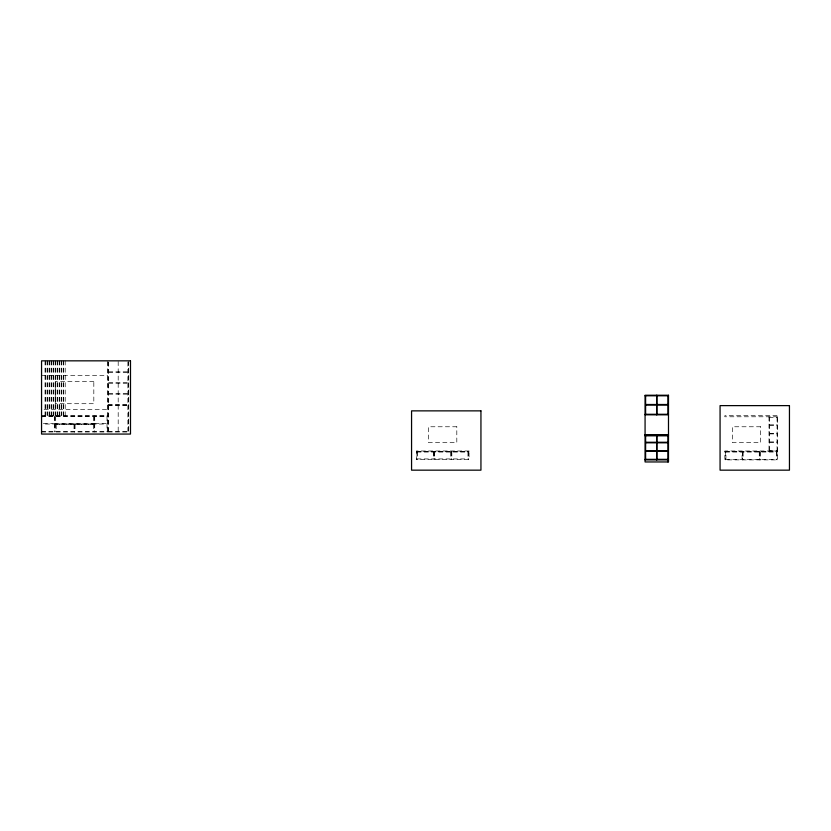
<?xml version="1.0" encoding="UTF-8"?>
<svg xmlns="http://www.w3.org/2000/svg" width="831" height="831" viewBox="0 0 831 831"><rect width="100%" height="100%" fill="white"/><g stroke="black" fill="none" stroke-linecap="round" stroke-linejoin="round"><path stroke-width="0.62" stroke-dasharray="4.16 3.12" d="M108.612 371.81L127.881 371.81M108.612 372.34L127.881 372.34M41.55 375.539L107.542 375.539M108.612 382.717L127.881 382.717M108.612 383.247L127.881 383.247M108.612 393.624L127.881 393.624M108.612 394.164L127.881 394.164M108.082 404.541L128.421 404.541M108.082 405.071L128.421 405.071M108.082 405.601L128.421 405.601M44.136 409.641L107.542 409.641M41.55 415.562L107.542 415.562M41.55 416.102L107.542 416.102M41.55 416.632L107.542 416.632M777.587 416.778L724.819 416.778L724.819 415.708L777.587 415.708L777.536 459.886L724.881 459.886L724.819 450.984L777.587 450.984M768.997 417.307L777.587 417.307M43.347 423.509L53.464 423.509L53.464 424.049L43.347 424.049M54.888 423.509L94.204 423.509M94.734 423.509L106.119 423.509L106.119 424.049L94.734 424.049M94.204 424.049L54.888 424.049L94.142 424.101M55.667 424.579L94.204 424.579M769.527 424.838L777.058 424.838M769.527 425.368L777.058 425.368M41.55 431.455L107.542 431.455M108.082 431.455L128.421 431.455M41.55 431.995L107.542 431.995M108.082 431.995L128.421 431.995L128.421 361.963M769.527 433.377L777.058 433.377M769.527 433.907L777.058 433.907M769.527 441.915L777.058 441.915M769.527 442.445L777.058 442.445M768.997 450.454L777.587 450.454M416.31 451.524L469.079 451.524M724.819 451.524L777.587 451.524M416.965 451.576L468.435 451.576M725.473 451.576L776.943 451.576M416.902 452.054L468.487 452.054M725.411 452.054L776.995 452.054M416.902 458.93L468.487 458.93M725.411 458.93L725.941 458.93L725.941 452.054M725.411 459.346L776.995 459.346M777.058 417.307L777.058 450.454M776.995 451.524L776.995 459.886M776.466 452.054L776.466 459.346M769.527 417.307L769.527 450.454M768.997 416.778L768.997 450.984M760.334 452.054L760.334 459.346M759.804 451.524L759.804 459.886M759.742 451.576L759.742 459.823M759.264 452.054L759.264 459.346M743.143 452.054L743.143 458.93L742.073 458.93L742.073 452.054M742.665 451.576L742.665 459.823M742.602 451.524L742.602 459.886M725.411 451.524L725.411 459.886M468.487 451.524L468.487 459.47M467.957 452.054L467.957 458.93M451.825 452.054L451.825 458.93M451.295 451.524L451.295 459.47M451.233 451.576L451.233 459.408M450.766 452.054L450.766 458.93M434.634 452.054L434.634 458.93M434.156 451.576L434.156 459.408M434.104 451.524L434.104 459.47M433.564 452.054L433.564 458.93M417.442 452.054L417.442 458.93M416.902 451.524L416.902 459.47M128.358 361.485L128.358 431.933M127.881 361.963L127.881 404.541M127.881 405.601L127.881 431.455M118.189 361.485L118.189 431.933M108.612 361.963L108.612 404.541M108.612 405.601L108.612 431.455M108.082 361.963L108.082 434.062M107.542 361.433L107.542 434.062M107.012 416.632L107.012 431.455M94.734 416.632L94.734 431.455M94.204 416.102L94.204 431.995M93.674 416.632L93.674 423.509M93.674 424.579L93.674 431.455M75.081 424.579L75.081 431.455M74.603 424.101L74.603 431.933M74.551 424.049L74.551 431.995M74.011 424.579L74.011 431.455M65.213 360.841L65.213 415.562M63.727 360.841L63.727 415.562M63.198 360.841L63.198 415.562M61.712 360.841L61.712 415.562M61.172 360.841L61.172 415.562M59.697 360.841L59.697 415.562M59.157 360.841L59.157 415.562M57.682 360.841L57.682 415.562M57.142 360.841L57.142 415.562M56.196 424.579L56.196 431.455M55.667 360.841L55.667 415.562M55.667 424.049L55.667 431.455M55.428 416.632L55.428 423.509M55.126 360.841L55.126 415.562M54.888 416.102L54.888 431.995M54.358 416.632L54.358 431.455M53.641 360.841L53.641 415.562M53.111 360.841L53.111 415.562M51.626 360.841L51.626 415.562M51.096 360.841L51.096 415.562M49.611 360.841L49.611 415.562M49.081 360.841L49.081 415.562M47.596 360.841L47.596 415.562M47.066 360.841L47.066 415.562M45.58 360.841L45.58 415.562M45.051 360.841L45.051 415.562M93.82 381.471L55.272 381.471L55.272 403.71L93.82 403.71L93.82 381.471M456.811 426.77L428.588 426.77L428.588 442.622L456.811 442.622L456.811 426.77M760.666 426.77L732.433 426.77L732.433 442.622L760.666 442.622L760.666 426.77M469.079 450.984L416.31 450.984L416.373 459.47L469.027 459.47L469.079 450.984"/><path stroke-width="1.25" d="M645.074 395.785L668.488 395.785M645.604 404.5L667.958 404.5M645.604 405.029L667.958 405.029M645.074 414.285L668.488 414.285M645.074 414.814L668.488 414.814M41.55 416.632L42.08 416.632M41.55 431.455L42.08 431.455M645.074 434.738L668.488 434.738M645.074 435.278L668.488 435.278M645.126 435.33L668.436 435.33M645.074 435.808L668.488 435.808M645.604 442.269L667.958 442.269M645.604 442.809L667.958 442.809M645.604 450.807L667.958 450.807M645.604 451.347L667.958 451.347M645.074 459.346L668.488 459.346M645.074 459.886L668.488 459.886M667.958 395.785L667.958 414.285M667.958 435.808L667.958 459.346M667.958 459.886L667.958 461.953M656.843 395.307L656.843 414.752M656.843 435.33L656.843 459.823M656.719 395.307L656.719 414.752M656.719 435.33L656.719 459.823M645.604 395.785L645.604 414.285M645.604 435.808L645.604 459.346M130.488 360.841L41.55 360.841L41.55 434.062L130.488 434.062L130.488 360.841M668.488 395.244L645.074 395.244L645.074 461.953L668.488 461.953L668.488 395.244M789.45 405.621L720.072 405.621L720.072 470.159L789.45 470.159L789.45 405.621M480.941 410.867L411.563 410.867L411.563 470.159L480.941 470.159L480.941 410.867"/></g></svg>
